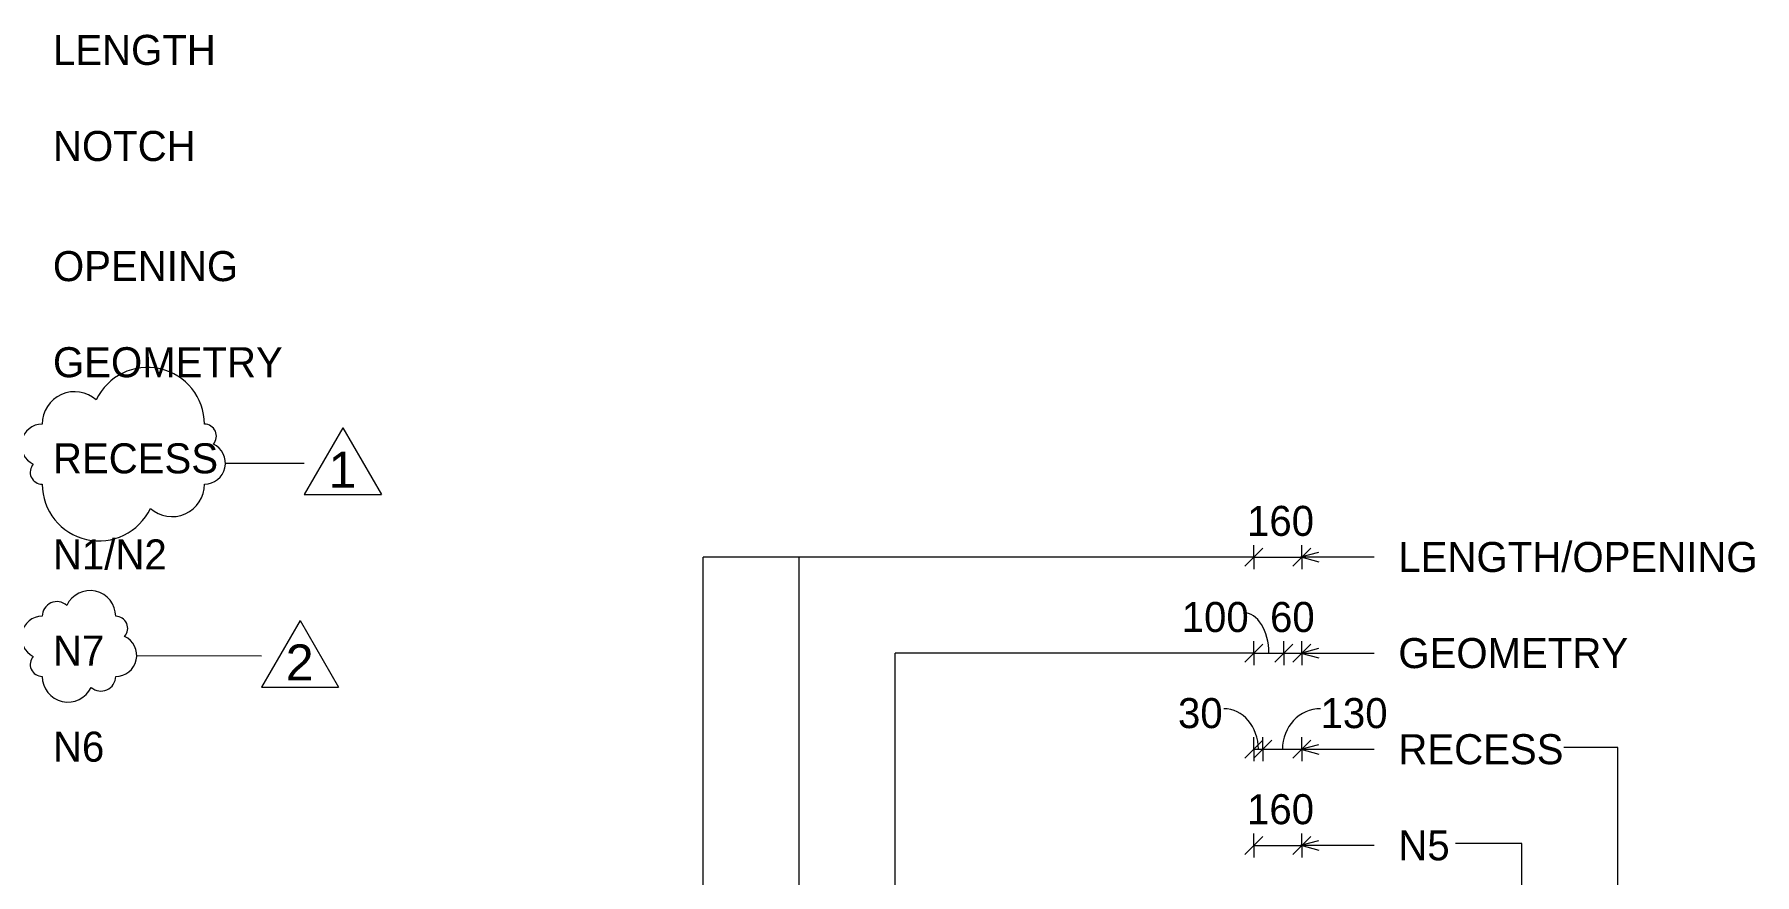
# Model space of a CAD drawing. Header units: millimetres. Extents: x 62878 to 76946, y 2133 to 10513.
# Drawn here: x 71218 to 76946, y 7596 to 10394 of the extents above; entities that cross this region are included whole.
import ezdxf

# ---------------------------------------------------------------- set-up
doc = ezdxf.new("R2010")
doc.units = ezdxf.units.MM
for name, color, linetype, lineweight in [('A-ANNO-DIMS', 211, 'Continuous', 9), ('A-ANNO-DIMS-40', 211, 'Continuous', 9), ('A-DETL-MBND', 5, 'Continuous', 18), ('G-ANNO-REVC', 71, 'Continuous', 9), ('G-ANNO-REVC-IDEN', 71, 'Continuous', 9), ('G-ANNO-TEXT', 231, 'Continuous', 9)]:
    doc.layers.add(name, color=color, linetype=linetype, lineweight=lineweight)
doc.styles.add('Arial_2', font='arial.ttf', dxfattribs={"height": 120})
doc.styles.add('Nirmala UI Semilight', font='NirmalaS.ttf', dxfattribs={"height": 100})
doc.dimstyles.new('Diagonal_-_2_5mm_NI_UI', dxfattribs={"dimscale": 304.8, "dimtxt": 104.736395, "dimasz": 0.19685, "dimexe": 0.131234, "dimexo": 0.0625, "dimgap": 0.131234, "dimtad": 1, "dimdec": 4, "dimzin": 0, "dimdsep": 46, "dimtxsty": 'Nirmala UI Semilight', "dimblk1": 'OBLIQUE', "dimblk2": 'OBLIQUE', "dimsah": 1, "dimcen": 0.09, "dimazin": 0, "dimtfac": 1, "dimtdec": 4, "dimtix": 1, "dimtmove": 0, "dimatfit": 3, "dimfxl": 0.131234, "dimfxlon": 1, "dimtvp": 1, "dimtolj": 1, "dimtzin": 0, "dimarcsym": 2})
doc.dimstyles.new('Diagonal_-_2_5mm_NI_UI_1', dxfattribs={"dimscale": 304.8, "dimtxt": 104.736395, "dimasz": 0.19685, "dimexe": 0.131234, "dimexo": 0.0625, "dimgap": 0.131234, "dimtad": 1, "dimdec": 4, "dimzin": 0, "dimdsep": 46, "dimtxsty": 'Nirmala UI Semilight', "dimblk1": 'OBLIQUE', "dimblk2": 'OBLIQUE', "dimsah": 1, "dimcen": 0.09, "dimazin": 0, "dimtfac": 1, "dimtdec": 4, "dimtix": 1, "dimtmove": 1, "dimatfit": 3, "dimfxl": 0.131234, "dimfxlon": 1, "dimtvp": 1, "dimtolj": 1, "dimtzin": 0, "dimarcsym": 2})

# ---------------------------------------------------------------- blocks, each defined once
blk = doc.blocks.new('Family - ___-5356743-Elevation Front')
at = {"layer": 'G-ANNO-REVC'}
for centre, radius, start, end in [((71594.7, 9096.3), 189, 0, 154.7912), ((71351.7, 9096.3), 108, 48.1897, 180), ((71243.7, 9026.3), 70, 90, 244.7912), ((71783.7, 9056.3), 40, 318.1897, 90), ((71783.7, 8966.3), 70, 270, 64.7912), ((71243.7, 8936.3), 40, 138.1897, 270), ((71432.7, 8896.3), 189, 180, 334.7912), ((71675.7, 8896.3), 108, 228.1897, 0)]:
    blk.add_arc(centre, radius, start, end, dxfattribs=at)
blk = doc.blocks.new('M_Revision Tag - M_Revision Tag-33754-Elevation Front')
at = {"layer": 'G-ANNO-REVC-IDEN'}
for p, q in [((72244.7, 9084.3), (72116.3, 8862.1)), ((72244.7, 9084.3), (72373, 8862.1)), ((72116.3, 8862.1), (72373, 8862.1))]:
    blk.add_line(p, q, dxfattribs=at)
blk = doc.blocks.new('Family - ___-5357186-Elevation Front')
at = {"layer": 'G-ANNO-REVC'}
for centre, radius, start, end in [((71402.7, 8456.3), 85.6, 0, 154.7912), ((71292.7, 8456.3), 48.9, 48.1897, 180), ((71243.7, 8386.3), 70, 90, 244.7912), ((71488.4, 8416.3), 40, 318.1897, 90), ((71488.4, 8326.3), 70, 270, 64.7912), ((71243.7, 8296.3), 40, 138.1897, 270), ((71329.3, 8256.3), 85.6, 180, 334.7912), ((71439.4, 8256.3), 48.9, 228.1897, 0)]:
    blk.add_arc(centre, radius, start, end, dxfattribs=at)
blk = doc.blocks.new('DIMBLOCK98-Elevation Right')
at = {"layer": 'A-ANNO-DIMS-40'}
for p, q in [((75278.3, 8653.6), (75248.3, 8623.6)), ((75278.3, 8653.6), (75278.3, 8693.6)), ((75278.3, 8653.6), (75308.3, 8683.6)), ((75278.3, 8653.6), (75438.3, 8653.6)), ((75278.3, 8653.6), (75278.3, 8613.6)), ((75438.3, 8653.6), (75408.3, 8623.6)), ((75438.3, 8653.6), (75438.3, 8693.6)), ((75438.3, 8653.6), (75468.3, 8683.6)), ((75438.3, 8653.6), (75438.3, 8613.6))]:
    blk.add_line(p, q, dxfattribs=at)
at = {"layer": 'A-ANNO-DIMS-40', "color": 0, "insert": (75255.5, 8824.1), "char_height": 100, "width": 246.797, "attachment_point": 1, "line_spacing_factor": 1.142579, "style": 'Nirmala UI Semilight'}
blk.add_mtext('160', dxfattribs=at)
blk = doc.blocks.new('_Oblique')
at = {"color": 0, "linetype": 'ByBlock', "lineweight": -2}
blk.add_line((-0.5, -0.5), (0.5, 0.5), dxfattribs=at)
blk = doc.blocks.new('DIMBLOCK99-Elevation Right')
at = {"layer": 'A-ANNO-DIMS-40'}
for p, q in [((75278.3, 8333.6), (75278.3, 8373.6)), ((75278.3, 8333.6), (75308.3, 8363.6)), ((75378.3, 8333.6), (75378.3, 8373.6)), ((75378.3, 8333.6), (75408.3, 8363.6)), ((75278.3, 8333.6), (75248.3, 8303.6)), ((75278.3, 8333.6), (75378.3, 8333.6)), ((75278.3, 8333.6), (75278.3, 8293.6)), ((75378.3, 8333.6), (75348.3, 8303.6)), ((75378.3, 8333.6), (75378.3, 8293.6))]:
    blk.add_line(p, q, dxfattribs=at)
blk.add_ellipse((75243.7, 8333.6), major_axis=(0, 135.2), ratio=0.625533, start_param=4.712389, end_param=6.283185, dxfattribs=at)
at = {"layer": 'A-ANNO-DIMS-40', "color": 0, "insert": (75038.1, 8504.1), "char_height": 100, "width": 246.797, "attachment_point": 1, "line_spacing_factor": 1.142579, "style": 'Nirmala UI Semilight'}
blk.add_mtext('100', dxfattribs=at)
blk = doc.blocks.new('DIMBLOCK100-Elevation Right')
at = {"layer": 'A-ANNO-DIMS-40'}
for p, q in [((75378.3, 8333.6), (75378.3, 8373.6)), ((75378.3, 8333.6), (75408.3, 8363.6)), ((75438.3, 8333.6), (75438.3, 8373.6)), ((75438.3, 8333.6), (75468.3, 8363.6)), ((75378.3, 8333.6), (75348.3, 8303.6)), ((75378.3, 8333.6), (75438.3, 8333.6)), ((75378.3, 8333.6), (75378.3, 8293.6)), ((75438.3, 8333.6), (75408.3, 8303.6)), ((75438.3, 8333.6), (75438.3, 8293.6))]:
    blk.add_line(p, q, dxfattribs=at)
at = {"layer": 'A-ANNO-DIMS-40', "color": 0, "insert": (75332.1, 8504.1), "char_height": 100, "width": 182.813, "attachment_point": 1, "line_spacing_factor": 1.142579, "style": 'Nirmala UI Semilight'}
blk.add_mtext('60', dxfattribs=at)
blk = doc.blocks.new('DIMBLOCK101-Elevation Right')
at = {"layer": 'A-ANNO-DIMS-40'}
for p, q in [((75278.3, 7693.6), (75278.3, 7733.6)), ((75438.3, 7693.6), (75438.3, 7733.6)), ((75278.3, 7693.6), (75248.3, 7663.6)), ((75278.3, 7693.6), (75308.3, 7723.6)), ((75278.3, 7693.6), (75438.3, 7693.6)), ((75278.3, 7693.6), (75278.3, 7653.6)), ((75438.3, 7693.6), (75408.3, 7663.6)), ((75438.3, 7693.6), (75468.3, 7723.6)), ((75438.3, 7693.6), (75438.3, 7653.6))]:
    blk.add_line(p, q, dxfattribs=at)
at = {"layer": 'A-ANNO-DIMS-40', "color": 0, "insert": (75255.5, 7864.1), "char_height": 100, "width": 246.797, "attachment_point": 1, "line_spacing_factor": 1.142579, "style": 'Nirmala UI Semilight'}
blk.add_mtext('160', dxfattribs=at)
blk = doc.blocks.new('DIMBLOCK116-Elevation Right')
at = {"layer": 'A-ANNO-DIMS-40'}
for p, q in [((75278.3, 8013.6), (75278.3, 8053.6)), ((75278.3, 8013.6), (75308.3, 8043.6)), ((75308.3, 8013.6), (75308.3, 8053.6)), ((75308.3, 8013.6), (75338.3, 8043.6)), ((75278.3, 8013.6), (75248.3, 7983.6)), ((75278.3, 8013.6), (75308.3, 8013.6)), ((75308.3, 8013.6), (75278.3, 7983.6)), ((75278.3, 8013.6), (75278.3, 7973.6)), ((75308.3, 8013.6), (75308.3, 7973.6))]:
    blk.add_line(p, q, dxfattribs=at)
blk.add_ellipse((75177.9, 8013.6), major_axis=(0, 135.2), ratio=0.853396, start_param=4.712389, end_param=6.283185, dxfattribs=at)
at = {"layer": 'A-ANNO-DIMS-40', "color": 0, "insert": (75025.6, 8184.1), "char_height": 100, "width": 182.813, "attachment_point": 1, "line_spacing_factor": 1.142579, "style": 'Nirmala UI Semilight'}
blk.add_mtext('30', dxfattribs=at)
blk = doc.blocks.new('DIMBLOCK117-Elevation Right')
at = {"layer": 'A-ANNO-DIMS-40'}
for p, q in [((75308.3, 8013.6), (75308.3, 8053.6)), ((75308.3, 8013.6), (75338.3, 8043.6)), ((75438.3, 8013.6), (75438.3, 8053.6)), ((75438.3, 8013.6), (75468.3, 8043.6)), ((75308.3, 8013.6), (75278.3, 7983.6)), ((75308.3, 8013.6), (75438.3, 8013.6)), ((75308.3, 8013.6), (75308.3, 7973.6)), ((75438.3, 8013.6), (75408.3, 7983.6)), ((75438.3, 8013.6), (75438.3, 7973.6))]:
    blk.add_line(p, q, dxfattribs=at)
blk.add_ellipse((75500.4, 8013.6), major_axis=(0, 135.2), ratio=0.939594, start_param=0, end_param=1.570796, dxfattribs=at)
at = {"layer": 'A-ANNO-DIMS-40', "color": 0, "insert": (75500.4, 8184.1), "char_height": 100, "width": 246.797, "attachment_point": 1, "line_spacing_factor": 1.142579, "style": 'Nirmala UI Semilight'}
blk.add_mtext('130', dxfattribs=at)

msp = doc.modelspace()

# ---------------------------------------------------------------- linework, layer by layer
at = {"layer": 'A-DETL-MBND'}
for p, q in [((73444.18834, 6199.75), (73444.18834, 8653.60264)), ((75278.3034, 8653.60264), (73444.18834, 8653.60264)), ((73764.18834, 6199.75), (73764.18834, 8653.60264)), ((75278.3034, 8333.60264), (74084.18834, 8333.60264)), ((74084.18834, 6199.75), (74084.18834, 8333.60264)), ((76490.19567, 8019.75), (76310.19567, 8019.75)), ((76490.19567, 6199.75), (76490.19567, 8019.75)), ((76170.19567, 7699.75), (75950.19567, 7699.75)), ((76170.19567, 6199.75), (76170.19567, 7699.75))]:
    msp.add_line(p, q, dxfattribs=at)
at = {"layer": 'G-ANNO-REVC-IDEN'}
for p, q in [((71853.7279, 8966.18971), (72116.34296, 8965.83581)), ((71558.35496, 8325.99615), (71974.11182, 8324.28624))]:
    msp.add_line(p, q, dxfattribs=at)
at = {"layer": 'G-ANNO-TEXT', "color": 7}
for p, q in [((75434.10843, 8653.90025), (75494.10843, 8669.9772)), ((75434.10843, 8653.90025), (75494.10843, 8637.8233)), ((75434.10843, 8653.90025), (75679.34051, 8653.90025)), ((75434.10843, 8333.90025), (75494.10843, 8349.9772)), ((75434.10843, 8333.90025), (75494.10843, 8317.8233)), ((75434.10843, 8333.90025), (75679.34051, 8333.90025)), ((75434.10843, 8013.90025), (75494.10843, 8029.9772)), ((75434.10843, 8013.90025), (75494.10843, 7997.8233)), ((75434.10843, 8013.90025), (75679.34051, 8013.90025)), ((75434.10843, 7693.90025), (75494.10843, 7709.9772)), ((75434.10843, 7693.90025), (75494.10843, 7677.8233)), ((75434.10843, 7693.90025), (75679.34051, 7693.90025))]:
    msp.add_line(p, q, dxfattribs=at)

# ---------------------------------------------------------------- block references
at = {"layer": 'G-ANNO-REVC'}
for name in ['Family - ___-5356743-Elevation Front', 'Family - ___-5357186-Elevation Front']:
    msp.add_blockref(name, (0, 0), dxfattribs=at)
at = {"layer": 'G-ANNO-REVC-IDEN'}
for p in [(0, 0), (-142.23114, -641.54958)]:
    msp.add_blockref('M_Revision Tag - M_Revision Tag-33754-Elevation Front', p, dxfattribs=at)

# ---------------------------------------------------------------- texts
at = {"layer": 'G-ANNO-REVC-IDEN', "char_height": 120, "width": 115.443, "attachment_point": 1, "style": 'Arial_2'}
for s, insert in [('1', (72196.55932, 9004.30301)), ('2', (72054.32818, 8362.75343))]:
    msp.add_mtext(s, dxfattribs=dict(at, insert=insert))
at = {"layer": 'G-ANNO-TEXT', "color": 7, "char_height": 100, "attachment_point": 1, "style": 'Nirmala UI Semilight'}
for s, insert, width in [('LENGTH', (71279.40771, 10392.36839), 612.48925), ('NOTCH', (71279.40771, 10072.36839), 564.388), ('OPENING', (71279.40771, 9672.36839), 715.10525), ('GEOMETRY', (71279.40771, 9352.36839), 843.37525), ('RECESS', (71279.40771, 9032.36839), 551.561), ('N1/N2', (71279.40771, 8712.36839), 468.1855), ('LENGTH/OPENING', (75759.34051, 8703.90025), 1391.7295), ('N7', (71279.40771, 8392.36839), 211.6455), ('GEOMETRY', (75759.34051, 8383.90025), 843.37525), ('N6', (71279.40771, 8072.36839), 214.85225), ('RECESS', (75759.34051, 8063.90025), 551.561), ('N5', (75759.34051, 7743.90025), 214.85225)]:
    msp.add_mtext(s, dxfattribs=dict(at, insert=insert, width=width))

# ---------------------------------------------------------------- dimensions: what is measured, and where the dimension line sits
at = {"layer": 'A-ANNO-DIMS'}
for base, p1, p2, override, picture, middle in [((75438.3034, 8653.60264), (75278.3034, 8613.60264), (75438.3034, 8613.60264), {"dimpost": '<>', "dimfxl": 160}, 'DIMBLOCK98-Elevation Right', (75358.3034, 8745.59009)), ((75438.3034, 8333.60264), (75378.3034, 8293.60264), (75438.3034, 8293.60264), {"dimpost": '<>', "dimfxl": 60}, 'DIMBLOCK100-Elevation Right', (75408.3034, 8425.31115)), ((75438.3034, 7693.60264), (75278.3034, 7653.60264), (75438.3034, 7653.60264), {"dimpost": '<>', "dimfxl": 160}, 'DIMBLOCK101-Elevation Right', (75358.3034, 7785.59009))]:
    dim = msp.add_linear_dim(base=base, p1=p1, p2=p2, dimstyle='Diagonal_-_2_5mm_NI_UI', override=override, dxfattribs=at)
    dim.commit()
    dim.dimension.update_dxf_attribs({"geometry": picture, "text_midpoint": middle})
for base, p1, p2, override, picture, middle in [((75378.3034, 8333.60264), (75278.3034, 8293.60264), (75378.3034, 8293.60264), {"dimpost": '<>', "dimfxl": 100}, 'DIMBLOCK99-Elevation Right', (75161.45639, 8437.40475)), ((75308.3034, 8013.60264), (75278.3034, 7973.60264), (75308.3034, 7973.60264), {"dimpost": '<>', "dimfxl": 30}, 'DIMBLOCK116-Elevation Right', (75116.97406, 8117.40475)), ((75438.3034, 8013.60264), (75308.3034, 7973.60264), (75438.3034, 7973.60264), {"dimpost": '<>', "dimfxl": 130}, 'DIMBLOCK117-Elevation Right', (75623.74897, 8117.40475))]:
    dim = msp.add_linear_dim(base=base, p1=p1, p2=p2, dimstyle='Diagonal_-_2_5mm_NI_UI_1', override=override, dxfattribs=at)
    dim.commit()
    dim.dimension.update_dxf_attribs({"geometry": picture, "text_midpoint": middle, "dimtype": 160})

doc.saveas('drawing.dxf')
